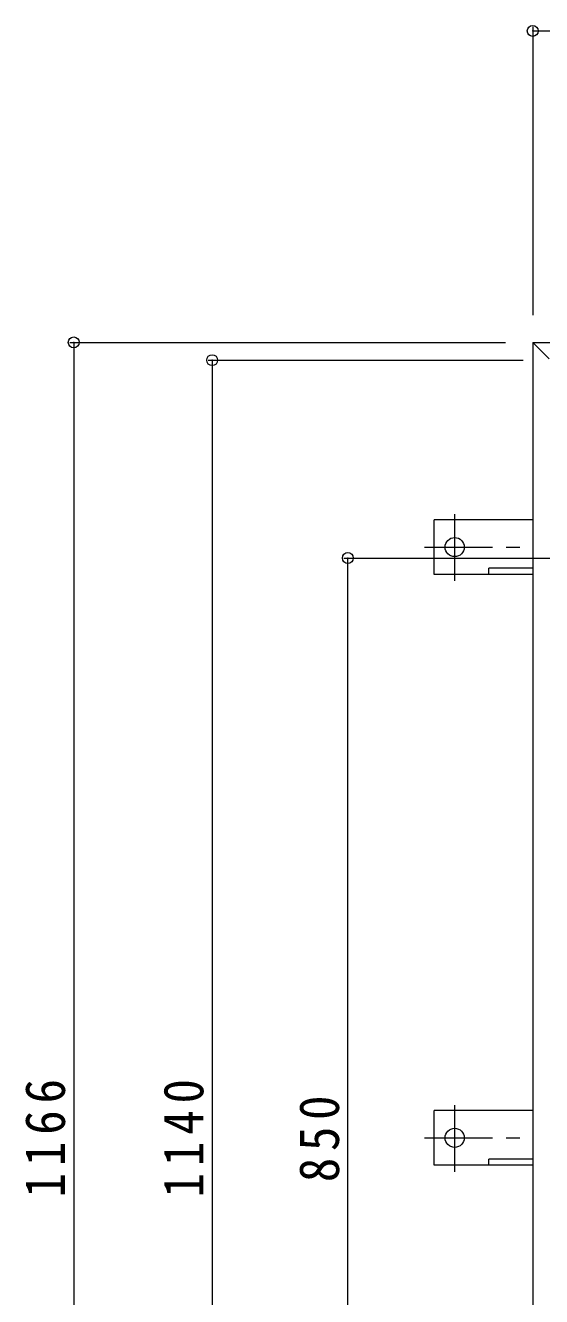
# Model space of a CAD drawing. Units: millimetres at full size, sheet at 1:10. Extents: x -2635 to 2730, y -1962 to 1900.
# Drawn here: x -2635 to -2257, y 937 to 1869 of the extents above; entities that cross this region are included whole.
import ezdxf

# ---------------------------------------------------------------- set-up
doc = ezdxf.new("R2010")
doc.units = ezdxf.units.MM
doc.header["$LTSCALE"] = 10
doc.header["$PDMODE"] = 32
doc.header["$PDSIZE"] = 8
doc.linetypes.add('CHAIN1', pattern=[8, 5, -1, 1, -1])
for name, color, linetype, lineweight in [('0-3_建具', 4, 'Continuous', 9), ('0-E', 3, 'Continuous', 9), ('0-F', 7, 'Continuous', 9)]:
    doc.layers.add(name, color=color, linetype=linetype, lineweight=lineweight)
doc.styles.add('ＭＳ ゴシック', font='')
doc.styles.get('ＭＳ ゴシック').set_extended_font_data('MS Gothic')

msp = doc.modelspace()

# ---------------------------------------------------------------- linework, layer by layer
at = {"layer": '0-3_建具'}
for q in [(-2251.28, 1624.72), (-521.28, 1636.72), (-2263.28, 470.72)]:
    msp.add_line((-2263.28, 1636.72), q, dxfattribs=at)
at = {"layer": '0-E', "linetype": 'CHAIN1'}
for p, q in [((-2320.48, 1461.88), (-2320.48, 1510.76)), ((-2342.64, 1486.72), (-2263.48, 1486.72)), ((-2320.48, 1028.88), (-2320.48, 1077.76)), ((-2342.64, 1053.72), (-2263.48, 1053.72))]:
    msp.add_line(p, q, dxfattribs=at)
at = {"layer": '0-E'}
for p, q in [((-2335.48, 1466.72), (-2335.48, 1506.72)), ((-2263.28, 1506.72), (-2335.48, 1506.72)), ((-2263.28, 1466.72), (-2335.48, 1466.72)), ((-2263.28, 1471.22), (-2295.48, 1471.22)), ((-2295.48, 1466.72), (-2295.48, 1471.22)), ((-2335.48, 1033.72), (-2335.48, 1073.72)), ((-2263.28, 1073.72), (-2335.48, 1073.72)), ((-2263.28, 1038.22), (-2295.48, 1038.22)), ((-2295.48, 1033.72), (-2295.48, 1038.22)), ((-2263.28, 1033.72), (-2335.48, 1033.72))]:
    msp.add_line(p, q, dxfattribs=at)
for centre in [(-2320.48, 1486.72), (-2320.48, 1053.72)]:
    msp.add_circle(centre, 7, dxfattribs=at)
at = {"layer": '0-F'}
for p, q in [((-2263.28, 1868.07), (-2263.28, 1656.72)), ((-2263.28, 1865.07), (-521.28, 1865.07)), ((-2602.69, 1636.72), (-2283.28, 1636.72)), ((-2599.69, 1636.72), (-2599.69, 470.72)), ((-2501.24, 1623.72), (-2270.28, 1623.72)), ((-2498.24, 1623.72), (-2498.24, 483.72)), ((-2401.79, 1478.72), (-2162.28, 1478.72)), ((-2398.79, 628.72), (-2398.79, 1478.72))]:
    msp.add_line(p, q, dxfattribs=at)
for p in [(-2263.28, 1865.07), (-2599.69, 1636.72), (-2498.24, 1623.72), (-2398.79, 1478.72)]:
    msp.add_point(p, dxfattribs=at)

# ---------------------------------------------------------------- texts
at = {"layer": '0-F', "color": 2, "char_height": 29.33, "attachment_point": 7, "rotation": 90, "style": 'ＭＳ ゴシック'}
for s, insert in [('\\T1.28;\\W0.9;1166', (-2605.69, 1009.97)), ('\\T1.28;\\W0.9;1140', (-2504.24, 1009.97)), ('\\T1.27;\\W0.9;850', (-2404.79, 1021.22))]:
    msp.add_mtext(s, dxfattribs=dict(at, insert=insert))

doc.saveas('drawing.dxf')
